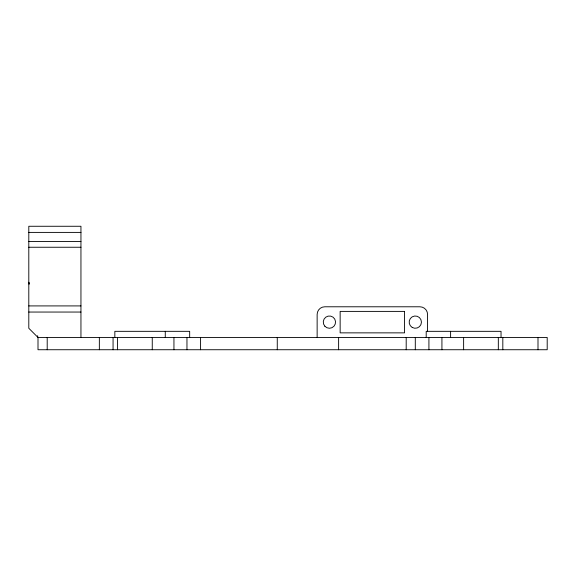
<?xml version="1.0" encoding="UTF-8"?>
<svg xmlns="http://www.w3.org/2000/svg" width="576" height="576" viewBox="0 0 576 576"><rect width="100%" height="100%" fill="white"/><g stroke="black" fill="none" stroke-linecap="round" stroke-linejoin="round"><path stroke-width="0.86" d="M28.8 232.402L80.95 232.402M28.8 241.495L80.95 241.495M28.8 247.248L80.95 247.248M28.8 305.914L80.95 305.914M28.8 312.048L80.95 312.048M37.613 335.707L37.901 337.464L547.2 337.464L547.2 349.733L38.002 349.733L38.002 337.464L28.8 328.262L28.8 226.267L80.95 226.267L80.95 337.464M537.998 337.464L537.998 349.733M502.819 337.464L502.819 349.733M501.034 337.464L501.034 331.33L426.204 331.33L426.204 337.464M498.326 337.464L498.326 349.733M463.622 337.464L463.622 349.733M450.605 331.33L450.605 337.464M441.929 337.464L441.929 349.733M428.918 337.464L428.918 349.733M427.572 331.272L427.572 314.46A7.668 7.668 0 0 0 419.904 306.785L324.806 306.785A7.668 7.668 0 0 0 317.138 314.46L317.138 337.464M415.296 337.464L415.296 349.733M406.195 337.464L406.195 349.733M338.616 337.464L338.616 349.733M277.265 337.464L277.265 349.733M200.578 337.464L200.578 349.733M189.67 337.464L189.67 331.33L114.84 331.33L114.84 337.464M186.962 337.464L186.962 349.733M173.945 337.464L173.945 349.733M165.269 331.33L165.269 337.464M152.258 337.464L152.258 349.733M117.554 337.464L117.554 349.733M113.062 337.464L113.062 349.733M99.353 337.464L99.353 349.733M47.203 337.464L47.203 349.733M404.561 311.393L340.15 311.393L340.15 332.863L404.561 332.863L404.561 311.393M29.095 284.004L28.8 282.247L29.088 284.004M324.85 326.232A6.134 6.134 0 0 0 335.246 324.022A6.134 6.134 0 0 0 328.133 316.123A6.134 6.134 0 0 0 324.85 326.232M412.229 327.442A6.134 6.134 0 0 0 421.438 322.128A6.134 6.134 0 0 0 412.229 316.814A6.134 6.134 0 0 0 412.229 327.442"/></g></svg>
